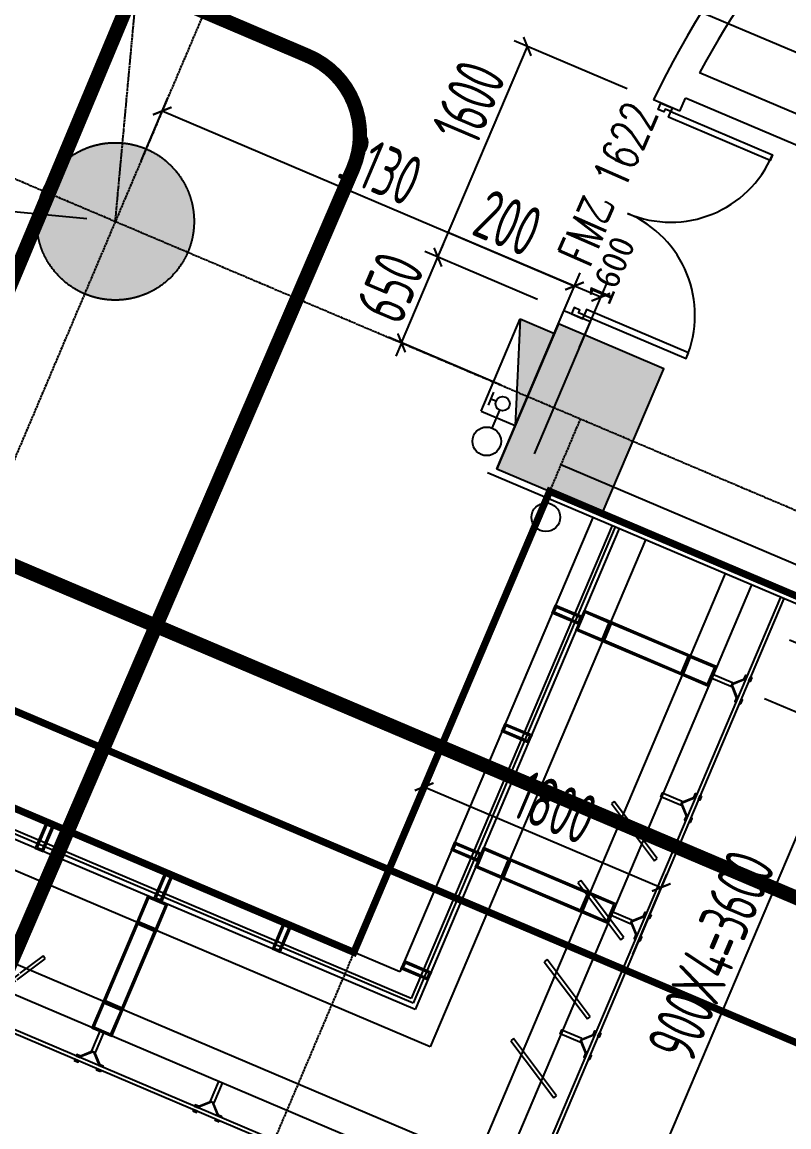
# Model space of a CAD drawing. Extents: x -3523 to 12007717, y -6694179 to 21431.
# Drawn here: x 11917725 to 11923084, y -6429750 to -6422030 of the extents above; entities that cross this region are included whole.
import ezdxf
from ezdxf.enums import TextEntityAlignment as Align
from ezdxf.xclip import XClip

# ---------------------------------------------------------------- set-up
doc = ezdxf.new("R2010")
doc.units = 0
doc.header["$LTSCALE"] = 10
doc.header["$MEASUREMENT"] = 0
doc.header["$XCLIPFRAME"] = 0
for name, pattern in [('A3-RG-axis-100$0$CENTER', [2, 1.25, -0.25, 0.25, -0.25]), ('A3-RI-4F$0$DASH', [0.35, 0.25, -0.1]), ('DASHED2', [0.375, 0.25, -0.125])]:
    doc.linetypes.add(name, pattern=pattern)
for name, color, linetype in [('A-CLOD', 200, 'Continuous'), ('A3-RB-4F-100$0$A-DIMS-100', 1, 'Continuous'), ('A3-RG-axis-100$0$A-DIMS-100', 1, 'Continuous'), ('A3-RG-axis-100$0$A-GRID', 1, 'A3-RG-axis-100$0$CENTER'), ('A3-RI-4F$0$A-DETAILS', 11, 'Continuous'), ('A3-RI-4F$0$A-DOOR', 32, 'Continuous'), ('A3-RI-4F$0$A-FACD-ALUM', 30, 'Continuous'), ('A3-RI-4F$0$A-FLOR', 2, 'Continuous'), ('A3-RI-4F$0$A-GLAZ', 140, 'Continuous'), ('A3-RI-4F$0$A-WALL', 7, 'Continuous'), ('A3-RI-4F$0$A-WALL-FINI', 95, 'Continuous'), ('A3-RM-4F$0$$AUDIT_BAD_LAYER1', 7, 'Continuous'), ('A3-RM-4F$0$0P-1', 191, 'Continuous'), ('A3-RM-4F$0$0P-FE-FH-P', 41, 'A3-RM-4F$0$YJdef_FE-FH_LINE_F'), ('A3-RM-4F$0$0P-FE-FH-V', 141, 'Continuous'), ('A3-RM-4F$0$0P-FE-HY', 141, 'Continuous'), ('A3-RS-1F$0$A-HATH-GRAY', 8, 'Continuous'), ('A3-RS-1F$0$A-WALL', 7, 'Continuous'), ('A3-SYMB-4F-100$0$A-SYMB-DOOR', 3, 'Continuous'), ('A3-SYMB-4F-100$0$A-SYMB-DOOR1', 3, 'Continuous'), ('A3-SYMB-4F-100$0$A-SYMB-DOOR2', 3, 'Continuous'), ('A3-SYMB-4F-100$0$A-SYMB-DOOR3', 3, 'Continuous')]:
    doc.layers.add(name, color=color, linetype=linetype)
doc.layers.add('A3-RI-4F$0$AN-WALL-EXTR', color=4, linetype='Continuous', lineweight=13)
doc.layers.add('A3-RI-4F$0$临时层', color=140, linetype='Continuous', plot=False)
doc.styles.add('A3-RB-4F-100$0$XD2008', font='xd-hzs.shx', dxfattribs={"width": 0.7, "bigfont": 'xd-hztxt.shx'})
doc.styles.add('A3-RG-axis-100$0$XD2008', font='xd-hzs.shx', dxfattribs={"width": 0.7, "bigfont": 'xd-hztxt.shx'})
doc.styles.add('A3-RI-4F$0$Standard', font='')
doc.styles.add('A3-RM-4F$0$hz1', font='hzs.shx', dxfattribs={"width": 0.75, "bigfont": 'hztxt.shx'})
doc.styles.add('A3-SYMB-4F-100$0$ECADI-TXT', font='simplex.shx', dxfattribs={"bigfont": 'hztxt.shx'})
doc.styles.get('A3-RI-4F$0$Standard').set_extended_font_data('SimSun')
doc.linetypes.add('A3-RM-4F$0$YJdef_FE-FH_LINE_F', pattern='A,4,-0.2,["F",A3-RM-4F$0$hz1,S=0.2,R=0,X=-0.1,Y=-0.1],-0.1', length=4.3)
doc.dimstyles.new('A3-RB-4F-100$0$XD100', dxfattribs={"dimscale": 100, "dimtxt": 3.5, "dimasz": 1.5, "dimexe": 1, "dimexo": 2, "dimgap": 0.5, "dimtad": 1, "dimdec": 0, "dimdsep": 46, "dimtxsty": 'A3-RB-4F-100$0$XD2008', "dimcen": 2.5, "dimclrt": 4, "dimaunit": 1, "dimadec": 0, "dimazin": 0, "dimtfac": 1, "dimtdec": 0, "dimtix": 1, "dimtmove": 0, "dimatfit": 3, "dimfxl": 0, "dimtolj": 1, "dimtzin": 0, "dimarcsym": 0})
doc.dimstyles.new('A3-RB-4F-100$0$XD100$0', dxfattribs={"dimscale": 100, "dimtxt": 3.5, "dimasz": 1, "dimexe": 1, "dimexo": 2, "dimgap": 0.5, "dimtad": 1, "dimdec": 0, "dimdsep": 46, "dimtxsty": 'A3-RB-4F-100$0$XD2008', "dimblk1": 'A3-RB-4F-100$0$_ARCHTICK', "dimblk2": 'A3-RB-4F-100$0$_ARCHTICK', "dimsah": 1, "dimcen": 2.5, "dimclrt": 4, "dimaunit": 1, "dimadec": 0, "dimazin": 0, "dimtfac": 1, "dimtdec": 0, "dimtix": 1, "dimtmove": 0, "dimatfit": 3, "dimfxl": 0, "dimtolj": 1, "dimtzin": 0, "dimarcsym": 0})
doc.dimstyles.new('A3-RG-axis-100$0$XD100$0', dxfattribs={"dimscale": 100, "dimtxt": 3.5, "dimasz": 1, "dimexe": 1, "dimexo": 2, "dimgap": 0.5, "dimtad": 1, "dimdec": 0, "dimdsep": 46, "dimtxsty": 'A3-RG-axis-100$0$XD2008', "dimblk1": 'A3-RG-axis-100$0$_ARCHTICK', "dimblk2": 'A3-RG-axis-100$0$_ARCHTICK', "dimsah": 1, "dimcen": 2.5, "dimclrt": 4, "dimaunit": 1, "dimadec": 0, "dimazin": 0, "dimtfac": 1, "dimtdec": 0, "dimtix": 1, "dimtmove": 0, "dimatfit": 3, "dimfxl": 0, "dimtolj": 1, "dimtzin": 0, "dimarcsym": 0})

# ---------------------------------------------------------------- blocks, each defined once
blk = doc.blocks.new('A3-RI-4F$0$J-双扇门-1600')
for points in [[(-800, 0), (-773.3, 0), (-773.3, 42.7), (-752, 42.7), (-752, 85.3), (-800, 85.3)], [(800, 0), (773.3, 0), (773.3, 42.7), (752, 42.7), (752, 85.3), (800, 85.3)], [(-773.3, 0), (-773.3, -773.3), (-730.7, -773.3), (-730.7, 0)], [(773.3, 0), (773.3, -773.3), (730.7, -773.3), (730.7, 0)]]:
    blk.add_lwpolyline(points, close=True)
for centre, start, end in [((-773.3, 0), 270, 360), ((773.3, 0), 180, 270)]:
    blk.add_arc(centre, 773.3, start, end)
at = {"layer": 'Defpoints', "style": 'A3-RI-4F$0$Standard'}
blk.add_text('1600', height=175, dxfattribs=at).set_placement((-647.2, -135.6))
blk = doc.blocks.new('A3-RI-4F$0$MRY-m_louver-vert-center - 4250h x 2500w x 500d - 25t - 800 oc - -30 deg-1447191-3RD FLOOR PLAN')
at = {"layer": 'A3-RI-4F$0$A-FACD-ALUM'}
for p, q in [((-1221.7, -87.5), (-1292.5, -210.3)), ((-1263.7, -210.3), (-1200, -100)), ((-1200, -100), (-1221.7, -87.5)), ((-421.7, -87.5), (-671.7, -520.5)), ((-650, -533), (-400, -100)), ((-400, -100), (-421.7, -87.5)), ((378.3, -87.5), (128.3, -520.5)), ((150, -533), (400, -100)), ((400, -100), (378.3, -87.5)), ((1178.3, -87.5), (928.3, -520.5)), ((950, -533), (1200, -100)), ((1200, -100), (1178.3, -87.5)), ((-1343.5, -348.5), (-1266.5, -215.3)), ((-1295.4, -215.3), (-1343.5, -298.5)), ((-1348.5, -307.2), (-1471.7, -520.5)), ((-1450, -533), (-1348.5, -357.2)), ((-1471.7, -520.5), (-1450, -533)), ((-671.7, -520.5), (-650, -533)), ((128.3, -520.5), (150, -533)), ((928.3, -520.5), (950, -533))]:
    blk.add_line(p, q, dxfattribs=at)
blk = doc.blocks.new('A3-RI-4F$0$MRY-m_louver-vert-center - 9000h x 2500w x 500d - 25t - 600 oc - -30 deg-1445515-3RD FLOOR PLAN - BW')
at = {"layer": 'A3-RI-4F$0$A-FACD-ALUM'}
for p, q in [((-921.7, -87.5), (-1171.7, -520.5)), ((-1150, -533), (-900, -100)), ((-900, -100), (-921.7, -87.5)), ((-321.7, -87.5), (-571.7, -520.5)), ((-550, -533), (-300, -100)), ((-300, -100), (-321.7, -87.5)), ((278.3, -87.5), (28.3, -520.5)), ((50, -533), (300, -100)), ((300, -100), (278.3, -87.5)), ((878.3, -87.5), (628.3, -520.5)), ((650, -533), (900, -100)), ((900, -100), (878.3, -87.5)), ((-1171.7, -520.5), (-1150, -533)), ((-571.7, -520.5), (-550, -533)), ((28.3, -520.5), (50, -533)), ((628.3, -520.5), (650, -533))]:
    blk.add_line(p, q, dxfattribs=at)
blk = doc.blocks.new('A3-RI-4F')
at = {"layer": 'A3-RI-4F$0$A-DETAILS'}
for p, q in [((11922685, -6426659.2), (11922776.8, -6426622.1)), ((11922687.7, -6426652.7), (11922773, -6426618.2)), ((11922682.2, -6426665.7), (11922716.6, -6426750.9)), ((11922685, -6426659.2), (11922722.1, -6426751)), ((11922330.5, -6427494.1), (11922365, -6427579.4)), ((11922333.3, -6427487.6), (11922425.1, -6427450.5)), ((11922333.3, -6427487.6), (11922370.4, -6427579.4)), ((11922336.1, -6427481.1), (11922421.3, -6427446.7)), ((11921978.9, -6428322.6), (11922013.3, -6428407.8)), ((11921981.7, -6428316.1), (11922073.4, -6428279)), ((11921981.7, -6428316.1), (11922018.7, -6428407.9)), ((11921984.4, -6428309.6), (11922069.6, -6428275.1)), ((11921630, -6429144.5), (11921721.8, -6429107.4)), ((11921632.8, -6429138), (11921718, -6429103.6)), ((11921627.2, -6429151), (11921661.7, -6429236.3)), ((11921630, -6429144.5), (11921667.1, -6429236.3)), ((11918224.3, -6429224.1), (11918132.5, -6429261.1)), ((11918217.8, -6429221.3), (11918132.6, -6429255.7)), ((11918224.3, -6429224.1), (11918261.4, -6429315.8)), ((11918230.8, -6429226.8), (11918265.3, -6429312)), ((11919052.8, -6429575.7), (11918961, -6429612.8)), ((11919046.3, -6429572.9), (11918961.1, -6429607.4)), ((11919052.8, -6429575.7), (11919089.9, -6429667.5)), ((11919059.3, -6429578.5), (11919093.7, -6429663.7))]:
    blk.add_line(p, q, dxfattribs=at)
for points in [[(11921638.1, -6426182.2), (11921614.7, -6426237.4), (11921430.6, -6426159.3), (11921454, -6426104.1)], [(11921625, -6426187.5), (11921609.4, -6426224.3), (11921443.7, -6426154), (11921459.3, -6426117.2)], [(11921839.8, -6426218.9), (11921781.2, -6426357), (11921597.1, -6426278.9), (11921655.7, -6426140.8)], [(11921826.7, -6426224.2), (11921775.9, -6426343.9), (11921610.2, -6426273.6), (11921661, -6426153.9)], [(11922392.1, -6426453.4), (11922333.5, -6426591.5), (11921781.2, -6426357), (11921839.8, -6426218.9)], [(11922379, -6426458.7), (11922328.2, -6426578.3), (11921794.3, -6426351.7), (11921845.1, -6426232.1)], [(11922576.2, -6426531.5), (11922517.6, -6426669.6), (11922333.5, -6426591.5), (11922392.1, -6426453.4)], [(11922563.1, -6426536.8), (11922512.3, -6426656.5), (11922346.6, -6426586.2), (11922397.4, -6426466.5)], [(11922690.8, -6426645.4), (11922679.1, -6426673), (11922541, -6426614.4), (11922552.8, -6426586.8)], [(11922793.1, -6426596.4), (11922781.4, -6426624), (11922772.2, -6426620.1), (11922783.9, -6426592.5)], [(11922825.3, -6426610.1), (11922813.6, -6426637.7), (11922804.4, -6426633.8), (11922816.1, -6426606.2)], [(11922714.9, -6426780.5), (11922726.7, -6426752.9), (11922717.4, -6426749), (11922705.7, -6426776.6)], [(11922747.1, -6426794.2), (11922758.9, -6426766.6), (11922749.7, -6426762.7), (11922737.9, -6426790.3)], [(11921286.5, -6427010.7), (11921263, -6427065.9), (11921078.9, -6426987.8), (11921102.3, -6426932.5)], [(11921273.3, -6427016), (11921257.7, -6427052.8), (11921092, -6426982.5), (11921107.6, -6426945.6)], [(11922339.2, -6427473.8), (11922327.4, -6427501.4), (11922189.4, -6427442.8), (11922201.1, -6427415.2)], [(11922441.4, -6427424.9), (11922429.7, -6427452.5), (11922420.5, -6427448.6), (11922432.2, -6427421)], [(11922473.6, -6427438.6), (11922461.9, -6427466.2), (11922452.7, -6427462.3), (11922464.4, -6427434.6)], [(11917817.6, -6427802.1), (11917872.8, -6427825.5), (11917951, -6427641.4), (11917895.8, -6427618)], [(11917830.7, -6427796.8), (11917867.5, -6427812.4), (11917937.9, -6427646.7), (11917901.1, -6427631.1)], [(11922363.3, -6427609), (11922375, -6427581.4), (11922365.8, -6427577.5), (11922354.1, -6427605.1)], [(11922395.5, -6427622.7), (11922407.2, -6427595), (11922398, -6427591.1), (11922386.3, -6427618.7)], [(11920934.8, -6427839.1), (11920911.3, -6427894.4), (11920727.2, -6427816.2), (11920750.7, -6427761)], [(11920921.7, -6427844.4), (11920906.1, -6427881.2), (11920740.4, -6427810.9), (11920756, -6427774.1)], [(11921136.5, -6427875.8), (11921077.9, -6428013.9), (11920893.8, -6427935.8), (11920952.4, -6427797.7)], [(11921123.4, -6427881.1), (11921072.6, -6428000.8), (11920906.9, -6427930.5), (11920957.7, -6427810.8)], [(11921688.8, -6428110.3), (11921630.2, -6428248.4), (11921077.9, -6428013.9), (11921136.5, -6427875.8)], [(11921675.7, -6428115.6), (11921624.9, -6428235.2), (11921091, -6428008.6), (11921141.8, -6427889)], [(11918646.1, -6428153.8), (11918701.3, -6428177.2), (11918779.4, -6427993.1), (11918724.2, -6427969.6)], [(11918659.2, -6428148.5), (11918696, -6428164.1), (11918766.3, -6427998.4), (11918729.5, -6427982.8)], [(11921872.9, -6428188.4), (11921814.3, -6428326.5), (11921630.2, -6428248.4), (11921688.8, -6428110.3)], [(11918526.5, -6428320.3), (11918664.6, -6428378.9), (11918742.7, -6428194.8), (11918604.6, -6428136.2)], [(11918539.6, -6428315), (11918659.3, -6428365.8), (11918729.6, -6428200.1), (11918609.9, -6428149.3)], [(11921859.8, -6428193.7), (11921809, -6428313.4), (11921643.3, -6428243.1), (11921694.1, -6428123.4)], [(11921987.5, -6428302.3), (11921975.8, -6428329.9), (11921837.7, -6428271.3), (11921849.4, -6428243.7)], [(11922089.8, -6428253.3), (11922078, -6428280.9), (11922068.8, -6428277), (11922080.6, -6428249.4)], [(11922122, -6428267), (11922110.3, -6428294.6), (11922101.1, -6428290.7), (11922112.8, -6428263.1)], [(11918292.1, -6428872.6), (11918430.1, -6428931.2), (11918664.6, -6428378.9), (11918526.5, -6428320.3)], [(11918305.2, -6428867.3), (11918424.8, -6428918.1), (11918651.5, -6428384.2), (11918531.8, -6428333.4)], [(11919474.5, -6428505.4), (11919529.7, -6428528.9), (11919607.9, -6428344.8), (11919552.7, -6428321.3)], [(11919487.6, -6428500.1), (11919524.4, -6428515.7), (11919594.8, -6428350), (11919558, -6428334.4)], [(11922011.6, -6428437.4), (11922023.3, -6428409.8), (11922014.1, -6428405.9), (11922002.4, -6428433.5)], [(11922043.8, -6428451.1), (11922055.6, -6428423.5), (11922046.4, -6428419.6), (11922034.6, -6428447.2)], [(11920583.1, -6428667.6), (11920559.7, -6428722.8), (11920375.6, -6428644.7), (11920399, -6428589.4)], [(11920570, -6428672.9), (11920554.4, -6428709.7), (11920388.7, -6428639.4), (11920404.3, -6428602.5)], [(11918213.9, -6429056.7), (11918352, -6429115.3), (11918430.1, -6428931.2), (11918292.1, -6428872.6)], [(11918227, -6429051.4), (11918346.7, -6429102.2), (11918417, -6428936.5), (11918297.4, -6428885.7)], [(11918210.5, -6429218.2), (11918238.1, -6429229.9), (11918296.8, -6429091.8), (11918269.1, -6429080.1)], [(11921635.9, -6429130.7), (11921624.1, -6429158.3), (11921486.1, -6429099.7), (11921497.8, -6429072.1)], [(11921738.1, -6429081.8), (11921726.4, -6429109.4), (11921717.2, -6429105.5), (11921728.9, -6429077.9)], [(11921770.3, -6429095.5), (11921758.6, -6429123.1), (11921749.4, -6429119.2), (11921761.1, -6429091.6)], [(11918103, -6429254), (11918130.6, -6429265.7), (11918134.5, -6429256.5), (11918106.9, -6429244.8)], [(11921660, -6429265.9), (11921671.7, -6429238.3), (11921662.5, -6429234.4), (11921650.8, -6429262)], [(11921692.2, -6429279.6), (11921703.9, -6429251.9), (11921694.7, -6429248), (11921683, -6429275.7)], [(11918089.3, -6429286.2), (11918116.9, -6429298), (11918120.8, -6429288.8), (11918093.2, -6429277)], [(11918273.4, -6429364.4), (11918245.8, -6429352.7), (11918249.7, -6429343.5), (11918277.3, -6429355.2)], [(11918287.1, -6429332.2), (11918259.5, -6429320.4), (11918263.4, -6429311.2), (11918291, -6429323)], [(11919039, -6429569.9), (11919066.6, -6429581.6), (11919125.2, -6429443.5), (11919097.6, -6429431.8)], [(11918917.8, -6429637.9), (11918945.4, -6429649.6), (11918949.3, -6429640.4), (11918921.7, -6429628.7)], [(11918931.4, -6429605.7), (11918959, -6429617.4), (11918963, -6429608.2), (11918935.3, -6429596.5)], [(11919101.9, -6429716), (11919074.2, -6429704.3), (11919078.2, -6429695.1), (11919105.8, -6429706.8)], [(11919115.5, -6429683.8), (11919087.9, -6429672.1), (11919091.8, -6429662.9), (11919119.4, -6429674.6)]]:
    blk.add_lwpolyline(points, close=True, dxfattribs=at)
at = {"layer": 'A3-RI-4F$0$A-FLOR', "linetype": 'A3-RI-4F$0$DASH', "const_width": 50}
blk.add_lwpolyline([(11907835.3, -6369053.3), (11897656.1, -6393034), (11898128.3, -6393234.3, -0.084697), (11913933.8, -6391266.8), (11915314, -6394764.5, -0.031408), (11917936.9, -6393922), (11918378.7, -6395666.9), (11918415.6, -6395812.3, -0.137995), (11924069.8, -6395802.9), (11938272.6, -6400392.8, -0.63707), (11939156.2, -6407589.3), (11916413.2, -6421800.6), (11915152.9, -6424769.9), (11915014, -6425097), (11914547.2, -6426196.6), (11920044.1, -6428529.9), (11921412.2, -6425308.5), (11977074.7, -6448935.7), (11985123.7, -6429973.3), (11973295.2, -6424952.4), (11972791.6, -6425444.7)], format="xyb", dxfattribs=at)
at = {"layer": 'A3-RI-4F$0$A-GLAZ'}
for p, q in [((11920458.6, -6428885.1), (11894757.6, -6417975.7)), ((11920445.4, -6428852.3), (11894783.5, -6417959.5)), ((11921134.4, -6430568), (11893427.3, -6418807)), ((11921121.2, -6430535.2), (11893453.2, -6418790.8)), ((11921848.1, -6425547.8), (11920445.4, -6428852.3)), ((11921871.1, -6425557.5), (11920458.6, -6428885.1)), ((11923026, -6426047.8), (11921121.2, -6430535.2)), ((11923049, -6426057.5), (11921134.4, -6430568))]:
    blk.add_line(p, q, dxfattribs=at)
at = {"layer": 'A3-RI-4F$0$A-WALL'}
for p, q in [((11923635.5, -6422884.4), (11922459.1, -6422385)), ((11922137.5, -6422574.4), (11922138.1, -6422573.1)), ((11922321.6, -6422652.6), (11922137.5, -6422574.4)), ((11922321.6, -6422652.6), (11922360.7, -6422560.5)), ((11923557.3, -6423068.5), (11922360.7, -6422560.5)), ((11921043.5, -6425151.9), (11921512.3, -6424047.3)), ((11921696.5, -6424125.4), (11921512.3, -6424047.2)), ((11921305.7, -6425045.9), (11921696.5, -6424125.4)), ((11921043.5, -6425151.9), (11923777.4, -6426312.3)), ((11923855.5, -6426128.3), (11921489.8, -6425124.1))]:
    blk.add_line(p, q, dxfattribs=at)
for radius, end in [(7000, 154.17664), (6800, 151.57145)]:
    blk.add_arc((11928439.1, -6425622.3), radius, 127.84451, end, dxfattribs=at)
at = {"layer": 'A3-RI-4F$0$A-WALL-FINI'}
for p, q in [((11920366.3, -6428666.7), (11894928.4, -6417868.9)), ((11920472.2, -6428928.9), (11894721.4, -6417998.3)), ((11920578.2, -6429191.2), (11894514.3, -6418127.7)), ((11920901, -6429980), (11893893.2, -6418515.9)), ((11921006.9, -6430242.2), (11893686.1, -6418645.2)), ((11928590.5, -6428409.7), (11920977.9, -6425178.4)), ((11921714.3, -6425491), (11920366.3, -6428666.7)), ((11921898.4, -6425569.1), (11920472.2, -6428928.9)), ((11922082.5, -6425647.3), (11920578.2, -6429191.2)), ((11922639.7, -6425883.8), (11920901, -6429980)), ((11922823.8, -6425961.9), (11921006.9, -6430242.2))]:
    blk.add_line(p, q, dxfattribs=at)
at = {"layer": 'A3-RI-4F$0$AN-WALL-EXTR'}
blk.add_line((11924633.3, -6426675.8), (11921779.8, -6425464.5), dxfattribs=at)
at = {"layer": 'A3-RI-4F$0$临时层', "linetype": 'A3-RI-4F$0$DASH', "const_width": 50}
blk.add_lwpolyline([(11916717.6, -6426436.5), (11924155.3, -6429593.7)], dxfattribs=at)
at = {"layer": 'A3-RI-4F$0$A-DOOR', "rotation": 66.9999999961262}
blk.add_blockref('A3-RI-4F$0$J-双扇门-1600', (11921956.2, -6423366.6), dxfattribs=at)
at = {"layer": 'A3-RI-4F$0$A-FACD-ALUM'}
for name, p, rotation in [('A3-RI-4F$0$MRY-m_louver-vert-center - 9000h x 2500w x 500d - 25t - 600 oc - -30 deg-1445515-3RD FLOOR PLAN - BW', (11921884.8, -6428757.6), 247.0000000193111), ('A3-RI-4F$0$MRY-m_louver-vert-center - 4250h x 2500w x 500d - 25t - 800 oc - -30 deg-1447191-3RD FLOOR PLAN', (11916329.4, -6428478.4), 156.9999999996799)]:
    blk.add_blockref(name, p, dxfattribs=dict(at, rotation=rotation))
blk = doc.blocks.new('A3-RG-axis-100$0$_ARCHTICK')
at = {"color": 0, "linetype": 'ByBlock', "const_width": 0.15}
blk.add_lwpolyline([(-0.5, -0.5), (0.5, 0.5)], dxfattribs=at)
blk = doc.blocks.new('*D273')
at = {"layer": 'A3-RG-axis-100$0$A-DIMS-100', "color": 0, "lineweight": -2}
for p, q in [((11917356.3, -6418306.2), (11916894.1, -6423284.9)), ((11918637, -6418425.1), (11917256.7, -6418297)), ((11918178.1, -6423404.1), (11916794.5, -6423275.6))]:
    blk.add_line(p, q, dxfattribs=at)
at = {"layer": 'Defpoints', "color": 0}
for p in [(11918836.2, -6418443.6), (11916894.1, -6423284.9), (11918377.2, -6423422.6)]:
    blk.add_point(p, dxfattribs=at)
at = {"layer": 'A3-RG-axis-100$0$A-DIMS-100', "color": 0, "lineweight": -2, "xscale": 100, "yscale": 100, "zscale": 100}
for p, rotation in [((11917356.3, -6418306.2), 84.69567084425691), ((11916894.1, -6423284.9), 264.6956708442569)]:
    blk.add_blockref('A3-RG-axis-100$0$_ARCHTICK', p, dxfattribs=dict(at, rotation=rotation))
at = {"layer": 'A3-RG-axis-100$0$A-DIMS-100', "color": 4, "insert": (11917349.2, -6420816.4), "char_height": 350, "attachment_point": 5, "rotation": 264.69567, "style": 'A3-RG-axis-100$0$XD2008'}
blk.add_mtext('\\A1;5000', dxfattribs=at)
blk = doc.blocks.new('A3-SYMB-4F-100$0$ECADI-TAG-DOOR')
at = {"layer": 'A3-SYMB-4F-100$0$A-SYMB-DOOR', "style": 'A3-SYMB-4F-100$0$ECADI-TXT', "width": 0.7}
for tag, p in [('门窗主编号1', (-6.414, 7.257)), ('门窗主编号2', (2.085, 7.257))]:
    blk.add_attdef(tag, p, '', height=2.5, dxfattribs=at)
at = {"layer": 'A3-SYMB-4F-100$0$A-SYMB-DOOR', "style": 'A3-SYMB-4F-100$0$ECADI-TXT', "width": 0.7, "flags": 1}
for tag, p in [('洞口尺寸(宽X高)', (-6.416, 1.62)), ('备注', (-6.394, -1.213))]:
    blk.add_attdef(tag, p, '', height=2.5, dxfattribs=at)
at = {"layer": 'A3-SYMB-4F-100$0$A-SYMB-DOOR1', "style": 'A3-SYMB-4F-100$0$ECADI-TXT', "width": 0.7}
blk.add_attdef('门窗辅编号1', (-6.414, 4.413), '', height=2.5, dxfattribs=at)
at = {"layer": 'A3-SYMB-4F-100$0$A-SYMB-DOOR2', "style": 'A3-SYMB-4F-100$0$ECADI-TXT', "width": 0.7}
blk.add_attdef('门窗辅编号2', (-2.861, 4.413), '', height=2.5, dxfattribs=at)
at = {"layer": 'A3-SYMB-4F-100$0$A-SYMB-DOOR3', "style": 'A3-SYMB-4F-100$0$ECADI-TXT', "width": 0.7}
blk.add_attdef('门窗辅编号3', (2.323, 4.413), '', height=2.5, dxfattribs=at)
blk = doc.blocks.new('A3-SYMB-4F-100')
at = {"layer": 'A3-SYMB-4F-100$0$A-SYMB-DOOR'}
ref = blk.add_blockref('A3-SYMB-4F-100$0$ECADI-TAG-DOOR', (11922649.2, -6423385.4, -333.3), dxfattribs=dict(at, xscale=99.99999999997299, yscale=100.0000000000001, zscale=100, rotation=66.3725848351904))
ref.add_attrib('门窗主编号1', 'FM乙', dxfattribs={"height": 250, "rotation": 66.37258, "style": 'A3-SYMB-4F-100$0$ECADI-TXT', "width": 0.7}).set_placement((11921889.7, -6423304.2, -333.3), align=Align.RIGHT)
ref.add_attrib('门窗主编号2', '1622', (11921933.2, -6423215.3), dxfattribs={"height": 250, "rotation": 66.37258, "style": 'A3-SYMB-4F-100$0$ECADI-TXT', "width": 0.7})
ref = blk.add_blockref('A3-SYMB-4F-100$0$ECADI-TAG-DOOR', (11922649.2, -6423385.4, -333.3), dxfattribs=dict(at, xscale=99.99999999997299, yscale=100.0000000000001, zscale=100, rotation=66.3725848351904))
ref.add_attrib('门窗主编号1', 'FM乙', dxfattribs={"height": 250, "rotation": 66.37258, "style": 'A3-SYMB-4F-100$0$ECADI-TXT', "width": 0.7}).set_placement((11921889.7, -6423304.2, -333.3), align=Align.RIGHT)
ref.add_attrib('门窗主编号2', '1622', (11921933.2, -6423215.3), dxfattribs={"height": 250, "rotation": 66.37258, "style": 'A3-SYMB-4F-100$0$ECADI-TXT', "width": 0.7})
blk = doc.blocks.new('*U3226')
at = {"layer": 'A3-RM-4F$0$$AUDIT_BAD_LAYER1', "extrusion": (0, 0, -1)}
blk.add_hatch(color=256, dxfattribs=at).paths.add_polyline_path([(-260, 700), (0, 0), (0, 700)])
for p, q in [((260, 700), (0, 700)), ((0, 0), (0, 700)), ((260, 700), (0, 0)), ((260, 0), (260, 700)), ((230.7, 155.9, 0), (230.7, 55.9, 0)), ((230.7, 105.9, 0), (190.7, 105.9, 0)), ((260, 0), (0, 0))]:
    blk.add_line(p, q, dxfattribs=at)
blk.add_circle((-140.7, 105.9, 0), 50, dxfattribs=at)
blk = doc.blocks.new('A3-RM-4F')
at = {"layer": 'A3-RM-4F$0$0P-1'}
for points in [[(11905192.1, -6423800.8), (11904910.4, -6429175.3, -0.033124), (11938801.4, -6448159.4), (11947301.3, -6451767.4), (11970396.9, -6461570.9), (11975941.3, -6448508.9)], [(11905485.9, -6423925.6), (11905220.5, -6428990.8, -0.03293), (11938942.8, -6447893.6), (11947418.5, -6451491.3), (11970237.9, -6461177.5), (11975665.2, -6448391.7)]]:
    blk.add_lwpolyline(points, format="xyb", dxfattribs=at)
at = {"layer": 'A3-RM-4F$0$0P-FE-FH-P'}
blk.add_line((11921011.4, -6424867.3, 0), (11921064.3, -6424742.8, 0), dxfattribs=at)
at = {"layer": 'A3-RM-4F$0$0P-FE-FH-V'}
for centre in [(11920972.3, -6424959.4, 0), (11921385.6, -6425490.1, 0)]:
    blk.add_circle(centre, 100, dxfattribs=at)
at = {"layer": 'A3-RM-4F$0$0P-FE-HY', "xscale": -1, "rotation": 337.0000023177733}
blk.add_blockref('*U3226', (11921171.9, -6424849.2), dxfattribs=at)
blk = doc.blocks.new('A3-RB-4F-100$0$_ARCHTICK')
at = {"color": 0, "linetype": 'ByBlock', "const_width": 0.15}
blk.add_lwpolyline([(-0.5, -0.5), (0.5, 0.5)], dxfattribs=at)
blk = doc.blocks.new('*D2899')
at = {"layer": 'A3-RB-4F-100$0$A-DIMS-100', "color": 0, "lineweight": -2}
for p, q in [((11921585.7, -6423874.2), (11920696.8, -6423496.9)), ((11921437.8, -6424222.7), (11921624.8, -6423782.2)), ((11921621.9, -6424300.9), (11921808.9, -6423860.3)), ((11921769.8, -6423952.4), (11921585.7, -6423874.2))]:
    blk.add_line(p, q, dxfattribs=at)
at = {"layer": 'Defpoints', "color": 0}
for p in [(11921769.8, -6423952.4), (11921359.6, -6424406.8), (11921543.7, -6424485)]:
    blk.add_point(p, dxfattribs=at)
at = {"layer": 'A3-RB-4F-100$0$A-DIMS-100', "color": 0, "lineweight": -2, "xscale": 100, "yscale": 100, "zscale": 100}
for p, rotation in [((11921585.7, -6423874.2), 156.9999981290824), ((11921769.8, -6423952.4), 336.9999981290824)]:
    blk.add_blockref('A3-RB-4F-100$0$_ARCHTICK', p, dxfattribs=dict(at, rotation=rotation))
at = {"layer": 'A3-RB-4F-100$0$A-DIMS-100', "color": 4, "insert": (11921120.7, -6423432.4), "char_height": 350, "attachment_point": 5, "rotation": 337, "style": 'A3-RB-4F-100$0$XD2008'}
blk.add_mtext('\\A1;200', dxfattribs=at)
blk = doc.blocks.new('*D2900')
at = {"layer": 'A3-RB-4F-100$0$A-DIMS-100', "color": 0, "lineweight": -2}
for p, q in [((11918556.7, -6422999.8), (11918743.7, -6422559.2)), ((11918704.6, -6422651.2), (11921585.7, -6423874.2)), ((11921437.8, -6424222.7), (11921624.8, -6423782.2))]:
    blk.add_line(p, q, dxfattribs=at)
at = {"layer": 'Defpoints', "color": 0}
for p in [(11918478.5, -6423183.9), (11921585.7, -6423874.2), (11921359.6, -6424406.8)]:
    blk.add_point(p, dxfattribs=at)
at = {"layer": 'A3-RB-4F-100$0$A-DIMS-100', "color": 0, "lineweight": -2, "xscale": 100, "yscale": 100, "zscale": 100}
for p, rotation in [((11918704.6, -6422651.2), 156.999998129215), ((11921585.7, -6423874.2), 336.999998129215)]:
    blk.add_blockref('A3-RB-4F-100$0$_ARCHTICK', p, dxfattribs=dict(at, rotation=rotation))
at = {"layer": 'A3-RB-4F-100$0$A-DIMS-100', "color": 4, "insert": (11920233.1, -6423055.6), "char_height": 350, "attachment_point": 5, "rotation": 337, "style": 'A3-RB-4F-100$0$XD2008'}
blk.add_mtext('\\A1;3130', dxfattribs=at)
blk = doc.blocks.new('*D2901')
at = {"layer": 'A3-RB-4F-100$0$A-DIMS-100', "color": 0, "lineweight": -2}
for p, q in [((11919451.7, -6420891.2), (11919567.7, -6420618)), ((11919528.6, -6420710.1), (11923790.5, -6422519.2)), ((11923713.6, -6422700.3), (11923829.6, -6422427.1))]:
    blk.add_line(p, q, dxfattribs=at)
at = {"layer": 'Defpoints', "color": 0}
for p in [(11919373.6, -6421075.3), (11923790.5, -6422519.2), (11923635.5, -6422884.4)]:
    blk.add_point(p, dxfattribs=at)
at = {"layer": 'A3-RB-4F-100$0$A-DIMS-100', "color": 0, "lineweight": -2, "xscale": 100, "yscale": 100, "zscale": 100}
for p, rotation in [((11919528.6, -6420710.1), 156.9999981292256), ((11923790.5, -6422519.2), 336.9999981292256)]:
    blk.add_blockref('A3-RB-4F-100$0$_ARCHTICK', p, dxfattribs=dict(at, rotation=rotation))
at = {"layer": 'A3-RB-4F-100$0$A-DIMS-100', "color": 4, "insert": (11921747.5, -6421407.5), "char_height": 350, "attachment_point": 5, "rotation": 337, "style": 'A3-RB-4F-100$0$XD2008'}
blk.add_mtext('\\A1;4630', dxfattribs=at)
blk = doc.blocks.new('*D2902')
at = {"layer": 'A3-RB-4F-100$0$A-DIMS-100', "color": 0, "lineweight": -2}
for p in [(11921565.6, -6420779.1), (11928439.1, -6425622.3)]:
    blk.add_line(p, (11922716.9, -6421590.3), dxfattribs=at)
at = {"layer": 'Defpoints', "color": 0}
for p in [(11922716.9, -6421590.3), (11928439.1, -6425622.3)]:
    blk.add_point(p, dxfattribs=at)
at = {"layer": 'A3-RB-4F-100$0$A-DIMS-100', "color": 0, "lineweight": -2, "xscale": 100, "yscale": 100, "zscale": 100, "rotation": 324.830999471613}
blk.add_blockref('A3-RB-4F-100$0$_ARCHTICK', (11922716.9, -6421590.3), dxfattribs=at)
at = {"layer": 'A3-RB-4F-100$0$A-DIMS-100', "color": 4, "insert": (11922189.1, -6420943.2), "char_height": 350, "attachment_point": 5, "rotation": 324.831, "style": 'A3-RB-4F-100$0$XD2008'}
blk.add_mtext('\\A1;R7000', dxfattribs=at)
blk = doc.blocks.new('*D2916')
at = {"layer": 'A3-RB-4F-100$0$A-DIMS-100', "color": 0, "lineweight": -2}
for p, q in [((11921328.2, -6423969.1), (11920538.9, -6423634.1)), ((11920631, -6423673.1), (11920670.1, -6423581.1)), ((11920377, -6424271.5), (11920631, -6423673.1)), ((11921074.2, -6424567.4), (11920285, -6424232.4)), ((11920377, -6424271.5), (11920337.9, -6424363.5))]:
    blk.add_line(p, q, dxfattribs=at)
at = {"layer": 'Defpoints', "color": 0}
for p in [(11920631, -6423673.1), (11921512.3, -6424047.2), (11921258.3, -6424645.6)]:
    blk.add_point(p, dxfattribs=at)
at = {"layer": 'A3-RB-4F-100$0$A-DIMS-100', "color": 0, "lineweight": -2, "xscale": 100, "yscale": 100, "zscale": 100}
for p, rotation in [((11920631, -6423673.1), 246.9999999989215), ((11920377, -6424271.5), 66.99999999892151)]:
    blk.add_blockref('A3-RB-4F-100$0$_ARCHTICK', p, dxfattribs=dict(at, rotation=rotation))
at = {"layer": 'A3-RB-4F-100$0$A-DIMS-100', "color": 4, "insert": (11920296.9, -6423884.4), "char_height": 350, "attachment_point": 5, "rotation": 67, "style": 'A3-RB-4F-100$0$XD2008'}
blk.add_mtext('\\A1;650', dxfattribs=at)
blk = doc.blocks.new('*D2917')
at = {"layer": 'A3-RB-4F-100$0$A-DIMS-100', "color": 0, "lineweight": -2}
for p, q in [((11921953.4, -6422496.3), (11921164.1, -6422161.3)), ((11920631, -6423673.1), (11921256.2, -6422200.3)), ((11921328.2, -6423969.1), (11920538.9, -6423634.1))]:
    blk.add_line(p, q, dxfattribs=at)
at = {"layer": 'Defpoints', "color": 0}
for p in [(11921256.2, -6422200.3), (11922137.5, -6422574.4), (11921512.3, -6424047.2)]:
    blk.add_point(p, dxfattribs=at)
at = {"layer": 'A3-RB-4F-100$0$A-DIMS-100', "color": 0, "lineweight": -2, "xscale": 100, "yscale": 100, "zscale": 100}
for p, rotation in [((11921256.2, -6422200.3), 66.99999999891703), ((11920631, -6423673.1), 246.999999998917)]:
    blk.add_blockref('A3-RB-4F-100$0$_ARCHTICK', p, dxfattribs=dict(at, rotation=rotation))
at = {"layer": 'A3-RB-4F-100$0$A-DIMS-100', "color": 4, "insert": (11920846.4, -6422589.7), "char_height": 350, "attachment_point": 5, "rotation": 67, "style": 'A3-RB-4F-100$0$XD2008'}
blk.add_mtext('\\A1;1600', dxfattribs=at)
blk = doc.blocks.new('*D3107')
at = {"layer": 'A3-RB-4F-100$0$A-DIMS-100', "color": 0, "lineweight": -2}
for p, q in [((11922913.6, -6426756.2), (11923542.4, -6427023.1)), ((11922043.7, -6430297.9), (11923450.3, -6426984)), ((11921506.9, -6430070), (11922135.7, -6430336.9))]:
    blk.add_line(p, q, dxfattribs=at)
at = {"layer": 'Defpoints', "color": 0}
for p in [(11922729.5, -6426678.1), (11923450.3, -6426984), (11921322.8, -6429991.9)]:
    blk.add_point(p, dxfattribs=at)
at = {"layer": 'A3-RB-4F-100$0$A-DIMS-100', "color": 0, "lineweight": -2, "xscale": 100, "yscale": 100, "zscale": 100}
for p, rotation in [((11923450.3, -6426984), 66.99999999952385), ((11922043.7, -6430297.9), 246.9999999995239)]:
    blk.add_blockref('A3-RB-4F-100$0$_ARCHTICK', p, dxfattribs=dict(at, rotation=rotation))
at = {"layer": 'A3-RB-4F-100$0$A-DIMS-100', "color": 4, "insert": (11922539.9, -6428553), "char_height": 350, "attachment_point": 5, "rotation": 67, "style": 'A3-RB-4F-100$0$XD2008'}
blk.add_mtext('\\A1;900X4=3600', dxfattribs=at)
blk = doc.blocks.new('*D3108')
at = {"layer": 'A3-RB-4F-100$0$A-DIMS-100', "color": 0, "lineweight": -2}
for p, q in [((11923624.6, -6426573.4), (11923983.4, -6425728.1)), ((11923087.8, -6426345.6), (11923716.7, -6426612.5)), ((11923450.3, -6426984), (11923624.6, -6426573.4)), ((11922913.6, -6426756.2), (11923542.4, -6427023.1))]:
    blk.add_line(p, q, dxfattribs=at)
at = {"layer": 'Defpoints', "color": 0}
for p in [(11922903.7, -6426267.5), (11923624.6, -6426573.4), (11922729.5, -6426678.1)]:
    blk.add_point(p, dxfattribs=at)
at = {"layer": 'A3-RB-4F-100$0$A-DIMS-100', "color": 0, "lineweight": -2, "xscale": 100, "yscale": 100, "zscale": 100}
for p, rotation in [((11923624.6, -6426573.4), 66.9999999996182), ((11923450.3, -6426984), 246.9999999996182)]:
    blk.add_blockref('A3-RB-4F-100$0$_ARCHTICK', p, dxfattribs=dict(at, rotation=rotation))
at = {"layer": 'A3-RB-4F-100$0$A-DIMS-100', "color": 4, "insert": (11923636, -6425970.8), "char_height": 350, "attachment_point": 5, "rotation": 67, "style": 'A3-RB-4F-100$0$XD2008'}
blk.add_mtext('\\A1;446', dxfattribs=at)
blk = doc.blocks.new('*D2471')
at = {"layer": 'A3-RB-4F-100$0$A-DIMS-100', "color": 0, "lineweight": -2}
for p, q in [((11920337.2, -6427839.5), (11920574.3, -6427280.9)), ((11920535.2, -6427373), (11922192.1, -6428076.3)), ((11921994, -6428542.8), (11922231.2, -6427984.2))]:
    blk.add_line(p, q, dxfattribs=at)
at = {"layer": 'Defpoints', "color": 0}
for p in [(11920259, -6428023.6), (11922192.1, -6428076.3), (11921915.9, -6428726.9)]:
    blk.add_point(p, dxfattribs=at)
at = {"layer": 'A3-RB-4F-100$0$A-DIMS-100', "color": 0, "lineweight": -2, "xscale": 100, "yscale": 100, "zscale": 100}
for p, rotation in [((11920535.2, -6427373), 156.9999999998942), ((11922192.1, -6428076.3), 336.9999999998942)]:
    blk.add_blockref('A3-RB-4F-100$0$_ARCHTICK', p, dxfattribs=dict(at, rotation=rotation))
at = {"layer": 'A3-RB-4F-100$0$A-DIMS-100', "color": 4, "insert": (11921451.6, -6427517.5), "char_height": 350, "attachment_point": 5, "rotation": 337, "style": 'A3-RB-4F-100$0$XD2008'}
blk.add_mtext('\\A1;1800', dxfattribs=at)
blk = doc.blocks.new('A3-RS-1F')
at = {"layer": 'A3-RS-1F$0$A-HATH-GRAY'}
h = blk.add_hatch(color=256, dxfattribs=at)
edge = h.paths.add_edge_path()
edge.add_arc((11918377.2, -6423422.6), 550, 0, 360)
blk.add_hatch(color=256, dxfattribs=at).paths.add_polyline_path([(11921473.2, -6424139.3), (11921043.4, -6425151.8), (11921779.8, -6425464.4), (11922209.6, -6424451.9)])
at = {"layer": 'A3-RS-1F$0$A-WALL'}
blk.add_lwpolyline([(11921473.2, -6424139.3), (11921043.4, -6425151.8), (11921779.8, -6425464.4), (11922209.6, -6424451.9)], close=True, dxfattribs=at)
blk.add_circle((11918377.2, -6423422.6), 550, dxfattribs=at)
blk = doc.blocks.new('A3-RG-axis-100')
at = {"layer": 'A3-RG-axis-100$0$A-GRID'}
for p, q in [((11918377.3, -6423422.6), (11921340.9, -6391263.8)), ((11924628.9, -6408694.5), (11906537.9, -6451314.1)), ((11906272, -6418284.3), (11985933, -6452098.3)), ((11921626.6, -6424801.9), (11918891.5, -6431245.4))]:
    blk.add_line(p, q, dxfattribs=at)
for radius, start, end in [(294300, 57.267208, 69.150423), (288800, 57.079997, 69.144838)]:
    blk.add_arc((11778730.7, -6694178.7), radius, start, end, dxfattribs=at)
at = {"layer": 'A3-RG-axis-100$0$A-DIMS-100'}
dim = blk.add_linear_dim(base=(11916894.1, -6423284.9), p1=(11918836.2, -6418443.6), p2=(11918377.2, -6423422.6), angle=264.69567, dimstyle='A3-RG-axis-100$0$XD100$0', override={"dimasz": 1}, dxfattribs=at)
dim.commit()
dim.dimension.update_dxf_attribs({"geometry": '*D273', "text_midpoint": (11917125.2, -6420795.6), "dimtype": 128})
blk = doc.blocks.new('A3-RB-4F-100')
at = {"layer": 'A3-RB-4F-100$0$A-DIMS-100'}
dim = blk.add_radius_dim(center=(11928439.1, -6425622.3), mpoint=(11922716.9, -6421590.3), dimstyle='A3-RB-4F-100$0$XD100', override={"dimasz": 1, "dimblk1": 'A3-RB-4F-100$0$_ARCHTICK', "dimblk2": 'A3-RB-4F-100$0$_ARCHTICK', "dimsah": 1, "dimadec": 3}, dxfattribs=at)
dim.commit()
dim.dimension.update_dxf_attribs({"geometry": '*D2902', "text_midpoint": (11922189.1, -6420943.2)})
for base, p1, p2, text, picture, middle in [((11923790.5, -6422519.2), (11919373.6, -6421075.3), (11923635.5, -6422884.4), '4630', '*D2901', (11921659.6, -6421614.6)), ((11921585.7, -6423874.2), (11918478.5, -6423183.9), (11921359.6, -6424406.8), '3130', '*D2900', (11920145.2, -6423262.7)), ((11921769.8, -6423952.4), (11921359.6, -6424406.8), (11921543.7, -6424485), '200', '*D2899', (11921032.8, -6423639.5))]:
    dim = blk.add_linear_dim(base=base, p1=p1, p2=p2, angle=337, text=text, dimstyle='A3-RB-4F-100$0$XD100$0', override={"dimasz": 1, "dimadec": 3}, dxfattribs=at)
    dim.commit()
    dim.dimension.update_dxf_attribs({"geometry": picture, "text_midpoint": middle, "dimtype": 129})
for base, p1, p2, picture, middle in [((11921256.2, -6422200.3), (11921512.3, -6424047.2), (11922137.5, -6422574.4), '*D2917', (11921053.6, -6422677.6)), ((11923624.6, -6426573.4), (11922729.5, -6426678.1), (11922903.7, -6426267.5), '*D3108', (11923843.1, -6426058.7))]:
    dim = blk.add_linear_dim(base=base, p1=p1, p2=p2, angle=67, dimstyle='A3-RB-4F-100$0$XD100$0', override={"dimasz": 1, "dimadec": 3}, dxfattribs=at)
    dim.commit()
    dim.dimension.update_dxf_attribs({"geometry": picture, "text_midpoint": middle, "dimtype": 129})
for p1, p2, distance, override, picture, middle in [((11921258.3, -6424645.6), (11921512.3, -6424047.2), 957.4, {"dimasz": 1, "dimadec": 3}, '*D2916', (11920296.9, -6423884.4)), ((11920259, -6428023.6), (11921915.9, -6428726.9), 706.9, {"dimadec": 3}, '*D2471', (11921451.6, -6427517.5))]:
    dim = blk.add_aligned_dim(p1=p1, p2=p2, distance=distance, dimstyle='A3-RB-4F-100$0$XD100$0', override=override, dxfattribs=at)
    dim.commit()
    dim.dimension.update_dxf_attribs({"geometry": picture, "text_midpoint": middle})
dim = blk.add_aligned_dim(p1=(11921322.8, -6429991.9), p2=(11922729.5, -6426678.1), distance=-783.1, text='900X4=3600', dimstyle='A3-RB-4F-100$0$XD100$0', override={"dimasz": 1, "dimadec": 3}, dxfattribs=at)
dim.commit()
dim.dimension.update_dxf_attribs({"geometry": '*D3107', "text_midpoint": (11922539.9, -6428553)})

msp = doc.modelspace()

# ---------------------------------------------------------------- linework, layer by layer
at = {"layer": 'A-CLOD', "linetype": 'DASHED2', "const_width": 100}
for points in [[(11925732.2, -6406095.6), (11943019.1, -6413470.6, -0.413788), (11943336.1, -6414257), (11935490.2, -6432740.9, -0.414214), (11934703.5, -6433058.7), (11917500.5, -6425756.5, -0.414214), (11917182.6, -6424969.8), (11924944.6, -6406413.2, -0.414639)], [(11905763.4, -6416324.8), (11919721.1, -6422265.5, -0.414212), (11920039, -6423052.3), (11917350.5, -6429291.7, -0.414214), (11916563.7, -6429609.6), (11902639.9, -6423683.4, -0.414214), (11902322, -6422896.7), (11904976.7, -6416642.7, -0.414215)]]:
    msp.add_lwpolyline(points, format="xyb", close=True, dxfattribs=at)

# ---------------------------------------------------------------- block references
for name in ['A3-RB-4F-100', 'A3-RI-4F', 'A3-RG-axis-100', 'A3-SYMB-4F-100', 'A3-RM-4F']:
    msp.add_blockref(name, (0, 0))
ref = msp.add_blockref('A3-RS-1F', (0, 0))
XClip(ref).set_block_clipping_path([(11871425.4322899505, -6415321.6611522771), (11906602.3863900397, -6425223.3304480491), (11927660.6718041506, -6433885.5894491719), (11979180.2172092292, -6452870.0973187089), (12006666.0703704003, -6383055.1873073513), (11899640.5729718395, -6357118.50795958), (11882000.8699817006, -6406957.6178313009)])

doc.saveas('drawing.dxf')
